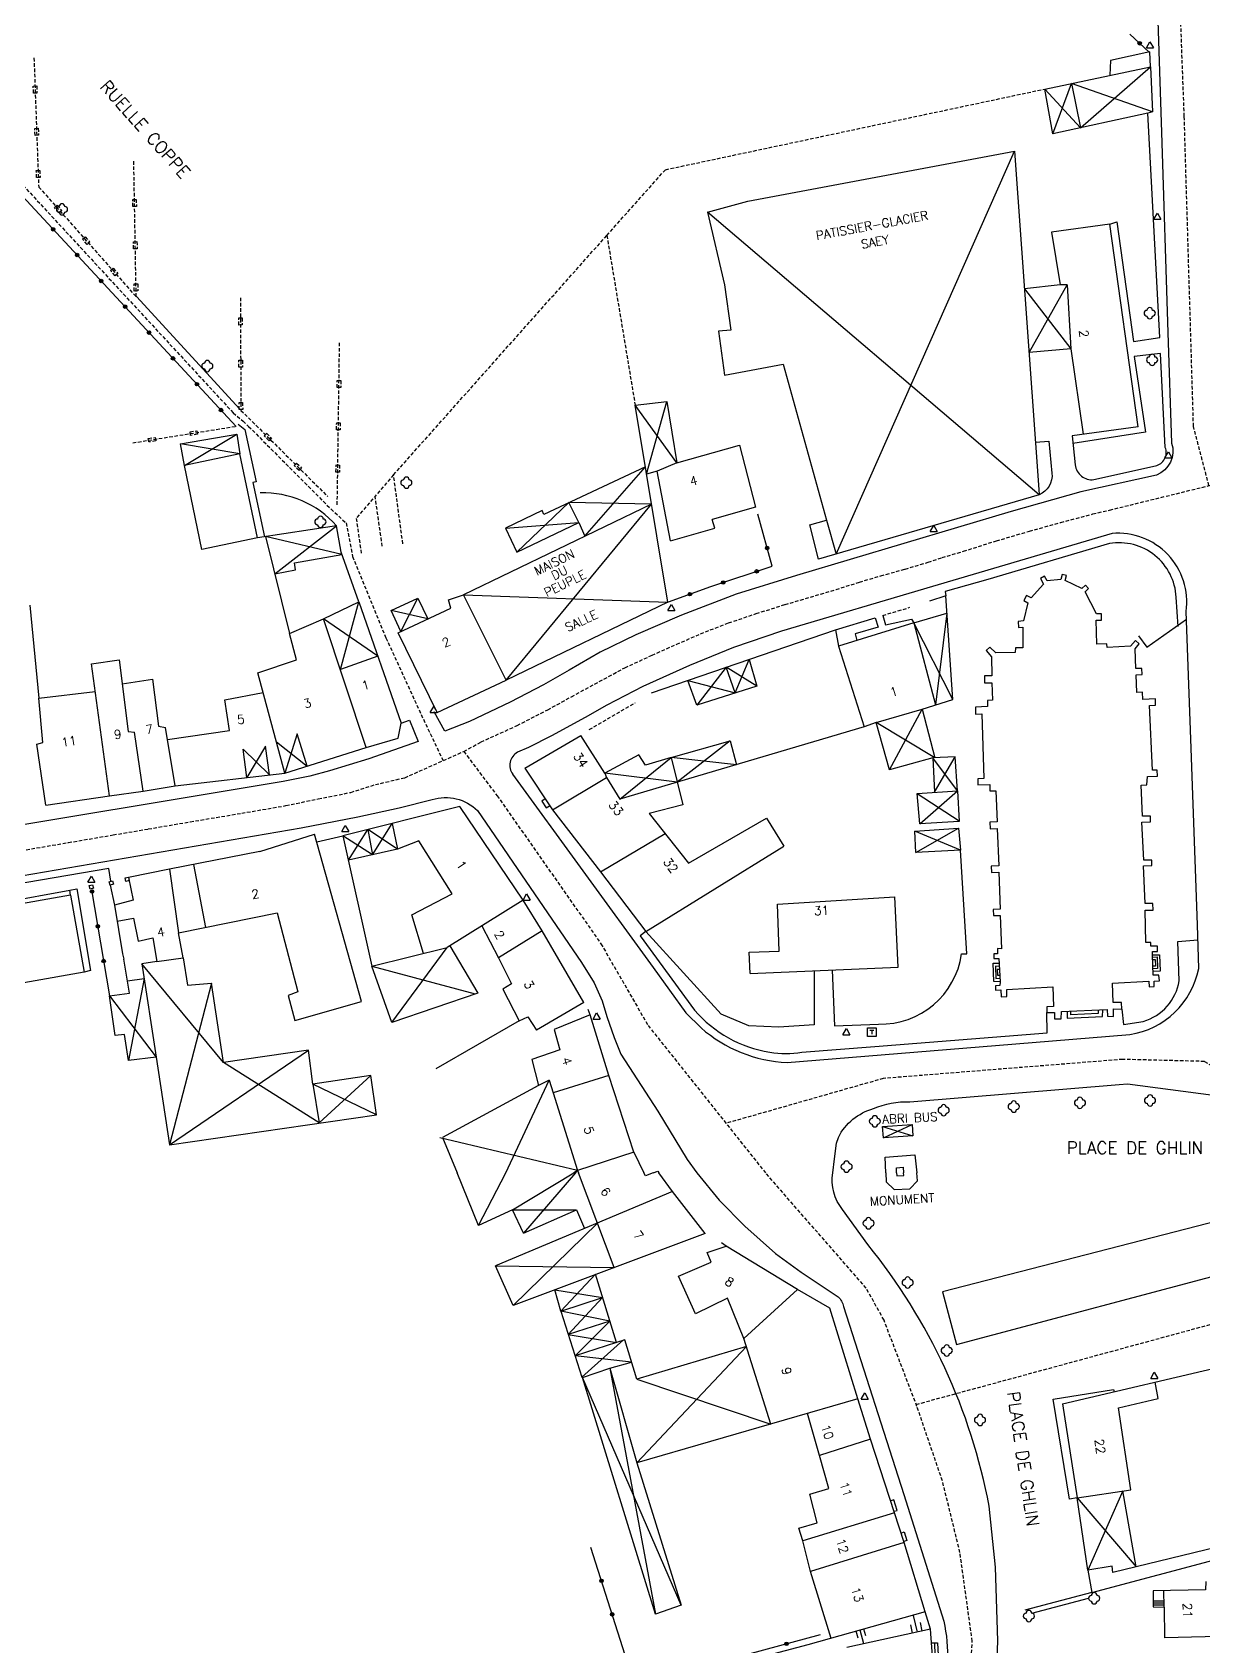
# Model space of a CAD drawing. Header units: millimetres. Extents: x 115992 to 117000, y 129000 to 130003.
# Drawn here: x 116745.8 to 116912, y 129432.9 to 129661.9 of the extents above; entities that cross this region are included whole.
import ezdxf
from ezdxf.enums import TextEntityAlignment as Align

# ---------------------------------------------------------------- set-up
doc = ezdxf.new("R2010")
doc.units = ezdxf.units.MM
doc.linetypes.add('DASHED', pattern=[0.75, 0.5, -0.25])
for name, color, linetype in [('W0001', 6, 'DASHED'), ('W0008', 7, 'CONTINUOUS'), ('W0100', 7, 'CONTINUOUS'), ('W0112', 1, 'DASHED'), ('W0211', 2, 'CONTINUOUS'), ('W0300', 7, 'CONTINUOUS'), ('W0310', 3, 'CONTINUOUS'), ('W0322', 7, 'CONTINUOUS'), ('W0471', 7, 'CONTINUOUS'), ('W0984', 7, 'CONTINUOUS'), ('W0989', 7, 'CONTINUOUS'), ('W0991', 7, 'CONTINUOUS')]:
    doc.layers.add(name, color=color, linetype=linetype)
doc.styles.get("Standard").update_dxf_attribs({"font": 'romans.shx', "width": 0.85})

msp = doc.modelspace()

# ---------------------------------------------------------------- linework, layer by layer
at = {"layer": 'W0001'}
for points in [[(116912.85, 129597.54), (116910.65, 129605.94), (116909.34, 129649.94), (116907.43, 129701.84), (116905.58, 129750)], [(116690, 129683.92), (116697.66, 129681.35), (116710.91, 129676.54), (116774.34, 129607.87), (116775.74, 129606.69), (116776.53, 129605.94), (116788.21, 129594.22), (116790.37, 129592.24), (116791.27, 129587.49), (116796.03, 129575.93), (116801.02, 129565.05), (116804.14, 129558.5)], [(116807.07, 129559.81), (116809.52, 129561.15), (116814.65, 129563.49), (116818.98, 129565.72), (116822.37, 129567.57), (116825.65, 129569.38), (116829.95, 129571.69), (116833.8, 129573.47), (116837.29, 129575.02), (116840.67, 129576.5), (116844.67, 129578.06), (116848.59, 129579.38), (116852.68, 129580.66), (116856.29, 129581.72), (116859.91, 129582.8), (116863.25, 129583.84), (116866.28, 129584.74), (116869.72, 129585.69), (116872.99, 129586.66), (116874.97, 129587.32), (116877.99, 129588.22), (116882.67, 129589.7), (116887.36, 129591.07), (116891.8, 129592.31), (116896.36, 129593.51), (116898.74, 129594.07), (116920.25, 129599.35)], [(116744.22, 129545.74), (116750.94, 129546.87), (116757.3, 129547.96), (116762.28, 129548.8), (116768.24, 129549.82), (116775.55, 129551.04), (116781.83, 129552.12), (116786.42, 129553.08), (116791.03, 129554), (116794.52, 129555.1), (116798.7, 129556.08), (116807.07, 129559.81)], [(116807.07, 129559.81), (116811.79, 129553.53), (116826.54, 129532.52), (116833.24, 129520.9), (116849.89, 129500)], [(116873.38, 129375.61), (116876.77, 129389.13), (116879.25, 129433.52), (116877.5, 129446.1), (116875.01, 129456.3), (116871.4, 129466.84), (116866.72, 129479.08), (116864.19, 129483.65), (116849.89, 129500)], [(116871.29, 129467.13), (116922.03, 129480.92), (116955.06, 129486.23)]]:
    msp.add_lwpolyline(points, dxfattribs=at)
msp.add_lwpolyline([(117000, 129518.42), (116950.66, 129514.2), (116942.46, 129513.51), (116932.12, 129512.66, -0.004429), (116920.27, 129512.63, -0.102092), (116912.21, 129515.81), (116900.6, 129516.1), (116866.61, 129513.39), (116844.3, 129507.02)], format="xyb", dxfattribs=at)
at = {"layer": 'W0008'}
for points in [[(116902.4, 129750), (116903.05, 129729.87), (116904.1, 129703.75), (116905.22, 129675.1), (116906.12, 129647.64), (116907.01, 129619.28), (116907.54, 129603.58, -0.404539), (116905.38, 129599.04), (116894.65, 129596.66), (116884.75, 129593.86), (116854.28, 129584.78), (116845.72, 129582.14), (116837.97, 129579.17), (116831.48, 129576.34), (116826.42, 129573.88), (116822.02, 129571.35), (116818.37, 129569.27), (116813.67, 129566.81), (116807.86, 129564.06), (116804.38, 129562.67), (116802.89, 129565.42)], [(116813.97, 129556.56), (116823.95, 129542.87), (116833.96, 129529.12), (116838.58, 129522.71), (116840.76, 129520.58, 0.173086), (116852.98, 129515.67), (116882.56, 129518.05), (116901.63, 129519.63, 0.315686), (116911.39, 129529.01), (116911.24, 129535.19), (116910.28, 129561.53), (116909.6, 129579.68, 0.481638), (116899.09, 129590.74), (116873.61, 129583.22), (116852.16, 129576.86), (116845.38, 129574.55), (116839.12, 129572.02), (116832.49, 129569.04), (116827.36, 129566.39), (116824.31, 129564.61), (116819.54, 129562), (116816.26, 129560.36), (116814.7, 129559.69, 0.462977), (116814.02, 129556.57, 1.138081)], [(116908.49, 129577.54), (116908.19, 129581.7, 0.451106), (116898.73, 129589.3), (116881.44, 129584.23), (116875.42, 129582.51), (116875.49, 129581.91)], [(116742.57, 129541.86), (116783.99, 129548.96), (116792.01, 129550.52), (116797.9, 129551.79), (116802.59, 129552.98, -0.279951), (116809, 129551.42), (116817.72, 129538.69), (116823.79, 129529.85), (116825.58, 129526.95), (116826.7, 129524.42), (116827.37, 129522.18), (116828.41, 129519.21), (116829.38, 129516.83), (116834.61, 129508.73), (116838.78, 129501.89), (116840.17, 129500)], [(116832.91, 129534.24), (116832.09, 129533.64), (116839.84, 129523.07, 0.177123), (116850.5, 129517.12, 0.079662), (116855.04, 129517.12), (116865.4, 129517.94), (116889.9, 129519.86), (116889.82, 129522.76)], [(116900.48, 129523.21), (116900.7, 129521.05), (116903.53, 129521.5, 0.285056), (116908.64, 129527.25), (116908.42, 129532.84), (116911.25, 129533.06)], [(116859.46, 129500), (116859.7, 129502), (116860, 129504.23), (116860.24, 129505.02, -0.211117), (116865.23, 129509.11, -0.1172), (116870.37, 129510.08), (116900.1, 129512.53), (116901.28, 129512.61), (116925.72, 129509.41), (116928.55, 129509.34), (116931.9, 129509.27), (116936.37, 129509.79), (116939.95, 129510.16), (116966.92, 129512.54)], [(116840.17, 129500), (116843.3, 129496.11), (116846.97, 129492.45), (116851.3, 129488.57), (116854.96, 129485.91), (116860.21, 129482.39, -0.177549), (116860.95, 129481.01), (116869.53, 129454.32), (116875.2, 129436.36, -0.058926), (116875.76, 129430.6), (116875.3, 129419.91)], [(116882.37, 129419.9), (116882.86, 129433.59), (116882.53, 129444.02), (116881.64, 129452.67, 0.124275), (116864.43, 129489.82), (116860.85, 129494.78, -0.21658), (116859.46, 129500, 3.170576)]]:
    msp.add_lwpolyline(points, format="xyb", dxfattribs=at)
for points in [[(116760.6, 129624.37), (116775.28, 129608.37)], [(116775.07, 129606.24), (116775.97, 129605.5), (116777.61, 129598.06)], [(116902.83, 129576.2), (116904.02, 129574.63), (116909.68, 129578.58)], [(116798.2, 129563.81), (116799.39, 129564.26), (116800.58, 129561.21), (116793.58, 129558.75), (116787.99, 129557.04), (116785.23, 129556.29), (116781.43, 129555.55), (116770.63, 129553.76), (116744.2, 129549.33), (116739.06, 129548.44), (116727, 129546.26), (116712.69, 129542.76), (116710.9, 129544.54), (116696.97, 129540.3), (116694.29, 129539.19), (116688.94, 129537.07), (116660.11, 129525.17), (116659.88, 129522.56), (116657.2, 129521.37), (116621.83, 129506.36), (116607.09, 129500)], [(116786.19, 129547), (116789.92, 129547.82)], [(116756.98, 129541.41), (116756.68, 129543.19), (116731.72, 129538.95), (116721.89, 129536.79), (116721.59, 129537.76)], [(116929.47, 129500), (116915.8, 129493.61), (116875.01, 129483.12), (116877, 129475.62), (116917.58, 129486.4), (116949.25, 129488.39), (116945.62, 129500)]]:
    msp.add_lwpolyline(points, dxfattribs=at)
at = {"layer": 'W0100'}
for p, q in [((116864.37, 129519.35), (116864.37, 129520.6)), ((116864.37, 129520.6), (116865.62, 129520.6)), ((116865.62, 129519.35), (116864.37, 129519.35)), ((116864.72, 129520.25), (116865.27, 129520.25)), ((116864.99, 129520.25), (116864.99, 129519.7)), ((116865.62, 129520.6), (116865.62, 129519.35))]:
    msp.add_line(p, q, dxfattribs=at)
for points in [[(116894.62, 129648.33), (116904.54, 129657), (116904.45, 129659.12), (116898.89, 129657.89), (116898.77, 129655.78)], [(116905.86, 129618.57), (116904.19, 129650.39), (116890.69, 129647.49), (116889.54, 129653.83), (116904.54, 129657), (116904.83, 129650.61), (116904.19, 129650.39)], [(116904.83, 129650.61), (116893.33, 129654.63), (116894.62, 129648.33), (116889.54, 129653.83)], [(116890.69, 129647.49), (116893.33, 129654.63)], [(116841.68, 129636.37), (116847.38, 129637.93), (116885.26, 129645.01), (116888.71, 129596.99), (116888.76, 129596.21), (116857.43, 129587.08), (116856.17, 129591.97), (116858.57, 129592.65), (116859.92, 129587.81), (116885.26, 129645.01)], [(116890.5, 129633.5), (116891.73, 129626.05), (116886.66, 129625.49), (116893.23, 129616.93), (116887.32, 129616.41), (116892.7, 129626.05), (116891.73, 129626.05)], [(116898.79, 129634.65), (116890.5, 129633.5)], [(116902.78, 129605.9), (116898.79, 129634.65)], [(116892.7, 129626.05), (116893.23, 129616.93), (116895.01, 129604.82)], [(116797.76, 129576.65), (116805.24, 129580.14), (116804.88, 129581.35), (116807.02, 129582.06), (116836.03, 129580.99), (116831.4, 129608.95), (116835.91, 129609.49), (116837.31, 129600.79), (116846.22, 129603.26), (116848.48, 129594.46), (116842.35, 129592.71)], [(116837.31, 129600.79), (116831.4, 129608.95)], [(116837.31, 129600.79), (116834.52, 129599.61), (116833.02, 129599.15), (116835.91, 129609.49)], [(116902.78, 129605.9), (116893.41, 129604.6)], [(116769.87, 129588.47), (116767.44, 129600.39), (116766.84, 129603.45), (116774.84, 129604.86), (116775.28, 129602.04), (116766.84, 129603.45)], [(116767.44, 129600.39), (116774.84, 129604.86)], [(116775.28, 129602.04), (116767.44, 129600.39)], [(116777.78, 129590.13), (116775.28, 129602.04)], [(116832.85, 129600.22), (116818.44, 129593.46), (116818.18, 129594), (116812.98, 129591.48), (116814.59, 129588.08), (116823.38, 129592.28), (116824.27, 129590.36), (116832.85, 129600.22)], [(116836.41, 129589.69), (116834.52, 129599.61)], [(116836.03, 129580.99), (116813.08, 129569.94), (116833.73, 129594.9), (116807.02, 129582.06)], [(116812.98, 129591.48), (116823.38, 129592.28), (116821.99, 129595.13)], [(116833.73, 129594.9), (116821.99, 129595.13), (116814.59, 129588.08)], [(116789.02, 129591.84), (116777.78, 129590.13)], [(116780.24, 129585.01), (116789.02, 129591.84)], [(116842.7, 129591.49), (116842.35, 129592.71)], [(116777.78, 129590.13), (116769.87, 129588.47)], [(116780.24, 129585.01), (116783.19, 129585.6), (116783.02, 129586.6), (116789.77, 129587.76), (116778.93, 129590.3)], [(116778.93, 129590.3), (116782.34, 129576.55)], [(116836.41, 129589.69), (116842.7, 129591.49)], [(116904.85, 129530.93), (116904.82, 129531.39), (116905.56, 129531.42), (116905.54, 129532.18), (116904.61, 129532.15), (116904.61, 129532.7), (116903.87, 129532.7), (116903.81, 129537.28), (116904.91, 129537.3), (116904.89, 129538.23), (116903.77, 129538.23), (116903.57, 129543.55), (116904.76, 129543.61), (116904.74, 129544.39), (116903.62, 129544.39), (116903.32, 129549.77), (116904.55, 129549.84), (116904.55, 129550.64), (116903.4, 129550.64), (116903.23, 129555.03), (116904.04, 129555.05), (116904.1, 129556.25), (116905.52, 129556.28), (116905.5, 129557.14), (116904.82, 129557.14), (116904.4, 129566.32), (116905.28, 129566.37), (116905.26, 129567.29), (116903.47, 129567.19), (116903.4, 129568.2), (116902.6, 129568.16), (116902.52, 129570.69), (116903.38, 129570.73), (116903.32, 129571.6), (116902.47, 129571.58), (116902.35, 129574.36), (116902.96, 129575.06), (116902.43, 129575.55), (116901.69, 129574.74), (116898.39, 129574.57), (116898.37, 129575.1), (116896.93, 129575.04), (116896.85, 129578.42), (116897.59, 129578.46), (116897.61, 129579.35), (116896.87, 129579.35), (116895.29, 129582.47), (116895.76, 129582.95), (116895.34, 129583.42), (116894.81, 129582.93), (116892.44, 129584.05), (116892.61, 129584.77), (116892, 129584.9), (116891.81, 129584.2), (116889.88, 129584.03), (116889.52, 129584.69), (116888.95, 129584.35), (116889.35, 129583.55), (116887.61, 129581.6), (116886.95, 129581.92), (116886.57, 129581.24), (116887.16, 129580.88), (116886.53, 129578.33), (116885.75, 129578.26), (116885.81, 129577.42), (116886.44, 129577.44), (116886.45, 129574.53), (116885.37, 129574.51), (116885.35, 129573.87), (116882.6, 129573.79), (116881.76, 129574.61), (116881.23, 129574.15), (116881.99, 129573.22), (116882.03, 129570.56), (116880.98, 129570.56), (116880.98, 129569.55), (116882.01, 129569.55), (116882.14, 129567.1), (116881.4, 129567.03), (116881.42, 129566.19), (116879.69, 129566.1), (116879.69, 129565.11), (116880.62, 129565.15), (116880.89, 129555.96), (116880.05, 129555.91), (116880.05, 129555.09), (116881.76, 129555.11), (116881.76, 129554.2), (116882.61, 129554.22), (116882.78, 129549.81), (116881.76, 129549.77), (116881.8, 129548.82), (116882.76, 129548.86), (116883.01, 129543.56), (116881.91, 129543.54), (116881.97, 129542.63), (116883.03, 129542.68), (116883.2, 129537.42), (116882.21, 129537.38), (116882.25, 129536.51), (116883.2, 129536.51), (116883.41, 129531.8), (116882.84, 129531.82), (116882.84, 129531.1), (116882.31, 129531.08), (116882.29, 129530.43), (116883.03, 129530.43), (116883.2, 129527.12), (116882.29, 129527.14), (116882.21, 129529.74), (116883.07, 129529.78)], [(116777.83, 129570.97), (116783.34, 129572.8), (116782.34, 129576.55), (116787.17, 129578.63), (116792.17, 129581.04), (116798.2, 129563.81)], [(116794.87, 129573.33), (116789.55, 129571.45), (116792.17, 129581.04)], [(116798.12, 129576.82), (116796.75, 129579.81), (116800.53, 129581.56), (116801.97, 129578.61), (116796.75, 129579.81)], [(116798.12, 129576.82), (116800.53, 129581.56)], [(116813.08, 129569.94), (116807.02, 129582.06)], [(116867.51, 129557.18), (116872.12, 129565.8), (116876.47, 129567.19), (116875.49, 129581.91), (116873.19, 129581.14)], [(116794.87, 129573.33), (116787.17, 129578.63)], [(116793.2, 129560.39), (116787.17, 129578.63)], [(116859.82, 129577.05), (116865.45, 129578.79)], [(116870.96, 129578.07), (116860.26, 129574.75)], [(116870.96, 129578.07), (116875.66, 129579.45), (116874.02, 129566.41)], [(116876.47, 129567.19), (116870.96, 129578.07)], [(116870.96, 129578.07), (116874.02, 129566.41)], [(116803.31, 129565.32), (116797.76, 129576.65)], [(116833.7, 129568.12), (116859.82, 129577.05), (116860.26, 129574.75)], [(116860.26, 129574.75), (116863.9, 129563.3)], [(116754.24, 129572.22), (116758.16, 129572.8), (116759.41, 129562.64), (116760.35, 129562.54)], [(116756.76, 129553.49), (116754.24, 129572.22)], [(116847.6, 129572.87), (116848.69, 129569.09), (116840.13, 129566.39), (116838.86, 129569.89), (116845.6, 129568.11), (116847.6, 129572.87)], [(116848.69, 129569.09), (116844.32, 129571.76), (116840.13, 129566.39)], [(116845.6, 129568.11), (116844.32, 129571.76)], [(116758.58, 129569.39), (116762.91, 129570.05), (116763.74, 129563.39), (116764.73, 129563.22)], [(116781.69, 129556.72), (116777.83, 129570.97)], [(116803.31, 129565.32), (116813.08, 129569.94)], [(116746.48, 129560.86), (116747.32, 129561.06), (116746.74, 129567.38), (116754.76, 129568.32)], [(116765.01, 129561.52), (116773.83, 129562.8), (116773.17, 129567.14), (116778.59, 129568.16)], [(116877.14, 129554.22), (116873.65, 129558.88), (116867.51, 129557.18), (116865.59, 129563.93), (116872.12, 129565.8), (116873.93, 129558.9), (116865.59, 129563.93)], [(116761.55, 129554.17), (116760.35, 129562.54)], [(116766.09, 129554.92), (116764.73, 129563.22)], [(116780.48, 129561.19), (116784.86, 129557.73), (116783.44, 129562.31), (116781.69, 129556.72)], [(116797.75, 129561.69), (116798.2, 129563.81)], [(116815.72, 129557.43), (116823.67, 129562.06)], [(116836.5, 129558.95), (116832.86, 129557.86), (116831.94, 129559.35), (116827.1, 129556.73), (116823.67, 129562.06)], [(116863.9, 129563.3), (116829.22, 129553.02), (116836.5, 129558.95), (116844.88, 129561.32), (116845.76, 129557.92), (116836.5, 129558.95), (116838.17, 129552.25), (116833.39, 129551.01), (116838.98, 129543.96), (116850.04, 129550.32), (116852.52, 129546.35)], [(116865.59, 129563.93), (116863.9, 129563.3)], [(116747.73, 129552.19), (116746.48, 129560.86)], [(116779.51, 129556.47), (116778.94, 129560.56), (116776.27, 129556.09), (116775.77, 129560.14), (116779.51, 129556.47)], [(116781.69, 129556.72), (116793.2, 129560.39)], [(116793.2, 129560.39), (116797.75, 129561.69)], [(116844.88, 129561.32), (116837.38, 129555.44), (116827.1, 129556.73), (116827.35, 129556.1), (116829.22, 129553.02)], [(116815.72, 129557.43), (116819.65, 129551.52)], [(116871.81, 129549.54), (116877.14, 129554.22), (116876.83, 129559.06), (116873.65, 129558.88), (116873.9, 129554.01), (116876.83, 129559.06)], [(116766.09, 129554.92), (116781.69, 129556.72)], [(116819.65, 129551.52), (116827.35, 129556.1)], [(116747.73, 129552.19), (116756.76, 129553.49)], [(116756.76, 129553.49), (116761.55, 129554.17)], [(116761.55, 129554.17), (116766.09, 129554.92)], [(116818.62, 129553.06), (116818.13, 129552.74), (116818.76, 129551.79), (116819.26, 129552.11)], [(116871.45, 129553.85), (116877.14, 129554.22), (116877.39, 129549.86), (116871.81, 129549.54), (116871.45, 129553.85), (116877.38, 129549.95)], [(116806.49, 129552.01), (116789.92, 129547.82)], [(116815.48, 129538.72), (116806.49, 129552.01)], [(116819.65, 129551.52), (116826.48, 129542.7)], [(116801.37, 129531.15), (116799.72, 129536.64), (116805.41, 129539.58), (116800.68, 129547.11), (116797.67, 129545.94), (116790.69, 129544.37), (116793.45, 129548.71), (116794.13, 129545.15), (116796.89, 129549.58), (116797.67, 129545.94), (116793.45, 129548.71)], [(116877.6, 129545.78), (116871.22, 129545.45), (116871.08, 129548.5), (116877.31, 129548.9), (116877.6, 129545.78), (116871.08, 129548.5)], [(116871.22, 129545.45), (116877.31, 129548.9)], [(116767.22, 129530.52), (116766.59, 129534.05), (116780.58, 129536.89), (116783.52, 129525.67), (116782.15, 129525.19), (116783.11, 129521.63), (116792.56, 129524.3), (116785.86, 129548.07)], [(116778.14, 129545.61), (116785.86, 129548.07)], [(116794.13, 129545.15), (116789.92, 129547.82)], [(116789.92, 129547.82), (116794.04, 129529.32), (116804.72, 129531.99)], [(116826.48, 129542.7), (116835.67, 129548.14)], [(116832.9, 129534.27), (116852.52, 129546.35)], [(116778.14, 129545.61), (116765.28, 129543.1)], [(116770.47, 129534.84), (116768.73, 129543.77)], [(116765.28, 129543.1), (116759.49, 129541.92)], [(116759.49, 129541.92), (116760.14, 129538.71)], [(116765.28, 129543.1), (116766.59, 129534.05)], [(116826.48, 129542.7), (116832.9, 129534.27)], [(116751.27, 129539.43), (116741.88, 129537.75)], [(116751.27, 129539.43), (116751.15, 129540.11)], [(116751.27, 129539.43), (116753.21, 129528.49)], [(116847.6, 129531.34), (116851.82, 129531.46), (116851.59, 129538.12), (116868.28, 129539.18)], [(116868.71, 129529.19), (116868.28, 129539.18)], [(116760.14, 129538.71), (116757.47, 129537.99), (116758.63, 129531.08)], [(116815.48, 129538.72), (116804.72, 129531.99)], [(116818.19, 129534.35), (116815.48, 129538.72)], [(116757.85, 129535.72), (116760.21, 129536.15), (116760.83, 129532.86), (116762.95, 129533.34), (116763.5, 129529.99), (116761.37, 129529.65), (116763.43, 129516.41), (116759.46, 129515.93), (116758.91, 129519.62), (116757.61, 129519.49), (116756.79, 129525.13), (116759.6, 129525.51), (116758.84, 129530.33)], [(116809.62, 129535.05), (116812.02, 129530.53), (116813.84, 129526.81), (116812.61, 129526.06), (116814.94, 129521.55), (116803.09, 129514.77)], [(116805.1, 129532.22), (116809.05, 129525.51), (116796.86, 129521.34), (116794.04, 129529.32), (116808.68, 129525.39)], [(116818.19, 129534.35), (116812.02, 129530.53)], [(116824.11, 129524.17), (116818.19, 129534.35)], [(116856.82, 129521), (116851.81, 129520.67), (116847.51, 129520.86), (116843.61, 129522.53), (116832.91, 129534.24)], [(116763.5, 129529.99), (116767.22, 129530.52), (116767.84, 129526.62), (116771.27, 129526.93)], [(116796.86, 129521.34), (116804.72, 129531.99)], [(116847.74, 129528.28), (116847.6, 129531.34)], [(116900.48, 129523.21), (116900.41, 129524.19), (116899.27, 129524.17), (116899.14, 129526.9), (116904.3, 129527.18), (116904.38, 129526.4), (116905.08, 129526.44), (116905.08, 129527.22), (116905.82, 129527.24), (116905.75, 129528.05), (116904.95, 129528.05), (116904.85, 129530.93), (116905.82, 129530.95), (116905.92, 129528.61), (116904.93, 129528.59)], [(116904.86, 129530.63), (116905.5, 129530.66), (116905.56, 129529.01), (116904.92, 129528.94)], [(116904.87, 129530.3), (116905.23, 129530.28), (116905.25, 129529.35), (116904.9, 129529.32)], [(116753.21, 129528.49), (116737.6, 129525.75), (116737.38, 129527.15)], [(116759.32, 129527.26), (116761.69, 129527.59), (116759.46, 129515.93)], [(116786.56, 129507.08), (116772.98, 129515.64), (116761.37, 129529.65)], [(116847.74, 129528.28), (116868.71, 129529.19)], [(116883.09, 129529.29), (116882.55, 129529.33), (116882.61, 129527.58), (116883.18, 129527.63)], [(116883.11, 129528.85), (116882.78, 129528.85), (116882.84, 129528.05), (116883.16, 129528.05)], [(116756.79, 129525.13), (116763.43, 129516.41), (116765.29, 129503.99), (116794.69, 129508.25), (116793.87, 129513.8), (116785.65, 129512.56), (116785.04, 129517.42), (116772.98, 129515.64), (116771.27, 129526.93), (116765.29, 129503.99), (116785.04, 129517.42)], [(116883.2, 129527.12), (116883.18, 129526.57), (116882.53, 129526.55), (116882.57, 129525.93), (116883.31, 129525.96), (116883.37, 129524.96), (116884.16, 129525.03), (116884.16, 129526.02), (116890.68, 129526.4), (116890.79, 129523.61), (116889.84, 129523.55), (116889.82, 129522.76), (116890.92, 129522.75), (116890.94, 129521.84), (116891.87, 129521.86), (116891.93, 129522.88), (116898.38, 129523.17), (116898.46, 129522.22), (116899.31, 129522.2), (116899.29, 129523.28), (116900.48, 129523.21)], [(116824.11, 129524.17), (116817.38, 129520.26)], [(116824.99, 129522.41), (116824.75, 129523.18)], [(116892.7, 129522.91), (116892.74, 129521.95), (116897.73, 129522.21), (116897.77, 129523.15)], [(116897.12, 129523.12), (116897.12, 129522.63), (116893.25, 129522.4), (116893.22, 129522.94)], [(116814.94, 129521.55), (116816.17, 129522.16), (116817.38, 129520.26)], [(116824.99, 129522.41), (116819.9, 129520.33)], [(116827.67, 129513.83), (116824.99, 129522.41)], [(116819.9, 129520.33), (116820.7, 129517.47), (116816.73, 129516.1), (116817.68, 129512.41), (116804.06, 129505.02), (116806.15, 129500)], [(116827.67, 129513.83), (116819.77, 129511.36)], [(116831.22, 129502.95), (116827.67, 129513.83)], [(116794.69, 129508.25), (116785.65, 129512.56), (116786.56, 129507.08), (116793.87, 129513.8)], [(116813.05, 129500), (116819.19, 129513.16), (116817.29, 129512.19)], [(116819.19, 129513.16), (116819.77, 129511.36), (116823.22, 129500.34), (116823.35, 129500)], [(116823.22, 129500.34), (116803.65, 129504.95)], [(116866.51, 129506.57), (116870.71, 129506.86), (116870.83, 129505.26), (116866.67, 129504.97), (116866.51, 129506.57), (116870.83, 129505.26)], [(116866.67, 129504.97), (116870.71, 129506.86)], [(116831.22, 129502.95), (116823.22, 129500.34)], [(116831.22, 129502.95), (116832.61, 129500)], [(116866.87, 129502.21), (116871.12, 129502.55), (116871.39, 129500)], [(116822.94, 129500), (116823.22, 129500.34), (116822.7, 129500)], [(116833.96, 129500), (116834.6, 129500.25), (116834.78, 129500)], [(116866.96, 129500), (116866.87, 129502.21)], [(116868.5, 129500), (116868.49, 129500.72), (116869.45, 129500.78), (116869.5, 129500)], [(116815.57, 129491.43), (116813.99, 129494.76), (116809.17, 129492.54), (116806.15, 129500)], [(116809.17, 129492.54), (116813.05, 129500)], [(116813.99, 129494.76), (116822.7, 129500)], [(116822.93, 129500), (116815.57, 129491.43), (116823.07, 129494.76), (116824.2, 129492.09)], [(116828.43, 129486.56), (116823.35, 129500)], [(116833.96, 129500), (116832.87, 129499.58), (116832.61, 129500)], [(116836.72, 129497.34), (116834.78, 129500)], [(116866.96, 129500), (116867.04, 129498.74), (116868.14, 129497.63), (116870.37, 129497.74), (116871.47, 129498.85), (116871.39, 129500)], [(116868.5, 129500), (116868.52, 129499.58), (116869.55, 129499.62), (116869.5, 129500)], [(116836.72, 129497.34), (116811.58, 129486.8)], [(116841.35, 129491.4), (116836.72, 129497.34)], [(116813.99, 129494.76), (116823.07, 129494.76)], [(116826.05, 129492.87), (116814.1, 129481.19), (116811.58, 129486.8), (116828.43, 129486.56)], [(116841.35, 129491.4), (116814.1, 129481.19)], [(116850.67, 129464.33), (116846.81, 129476.5), (116844.5, 129482.21), (116839.96, 129479.99), (116837.55, 129485.35), (116842.18, 129487.3), (116841.62, 129488.69), (116844.31, 129489.58)], [(116844.31, 129489.58), (116843.66, 129490.07)], [(116854.46, 129483.42), (116844.31, 129489.58)], [(116847.18, 129475.36), (116831.62, 129470.73), (116829.95, 129476.28), (116828.76, 129475.93), (116825.78, 129485.63), (116820.87, 129480.36), (116823.83, 129471.01), (116829.76, 129476.28)], [(116827.81, 129472.25), (116830.9, 129473.12), (116822.89, 129474), (116827.8, 129478.93), (116820.87, 129480.36), (116820, 129483.4), (116826.78, 129482.32), (116821.91, 129477.07), (116828.76, 129475.93), (116822.89, 129474)], [(116820.87, 129480.36), (116826.78, 129482.32)], [(116854.46, 129483.42), (116846.81, 129476.5)], [(116859.05, 129480.78), (116854.46, 129483.42)], [(116863, 129467.9), (116859.05, 129480.78)], [(116827.8, 129478.93), (116821.91, 129477.07)], [(116831.64, 129458.82), (116847.18, 129475.36)], [(116892.08, 129467.2), (116915.85, 129472.8)], [(116827.81, 129472.25), (116831.64, 129458.82), (116837.91, 129438.65), (116834.3, 129437.36), (116823.92, 129470.95), (116827.81, 129472.25), (116834.3, 129437.36)], [(116837.91, 129438.65), (116823.92, 129470.95)], [(116831.62, 129470.73), (116850.67, 129464.33)], [(116901.75, 129455.02), (116900.01, 129466.66), (116905.66, 129467.95), (116905.2, 129470.29)], [(116863, 129467.9), (116831.64, 129458.82)], [(116858.89, 129455.21), (116857.55, 129459.88), (116855.84, 129465.83)], [(116864.82, 129462.21), (116863, 129467.9)], [(116892.08, 129467.2), (116894.12, 129453.85)], [(116864.82, 129462.21), (116857.55, 129459.88)], [(116868.23, 129451.74), (116864.82, 129462.21)], [(116859.22, 129433.92), (116856.29, 129443.42), (116855.19, 129447.77), (116854.63, 129449.56), (116857.23, 129450.3), (116856.21, 129454.38), (116858.89, 129455.21)], [(116936.26, 129456.1), (116922.21, 129448.84), (116899.2, 129443.28), (116899.12, 129444.16), (116895.65, 129443.6), (116894.12, 129453.85), (116902.53, 129444.08), (116900.6, 129454.84), (116895.65, 129443.6)], [(116894.12, 129453.85), (116901.75, 129455.02)], [(116868.15, 129451.98), (116868.6, 129452.09), (116868.13, 129453.57), (116867.69, 129453.42)], [(116868.23, 129451.74), (116855.19, 129447.77)], [(116869.58, 129447.55), (116868.23, 129451.74)], [(116869.58, 129447.55), (116856.29, 129443.42)], [(116869.15, 129448.87), (116869.59, 129449.04), (116869.98, 129447.8), (116869.53, 129447.69)], [(116872.58, 129437.67), (116869.58, 129447.55)], [(116896.22, 129440.43), (116923.74, 129447.76)], [(116895.65, 129443.6), (116896.22, 129440.43), (116886.69, 129437.93)], [(116912.42, 129441.99), (116912.37, 129440.81), (116904.93, 129440.67), (116904.91, 129438.4), (116906.47, 129438.35), (116906.54, 129433.98)], [(116906.47, 129438.35), (116906.45, 129440.7)], [(116906.47, 129438.94), (116904.91, 129438.94)], [(116904.91, 129438.69), (116906.47, 129438.67)], [(116904.92, 129439.25), (116906.46, 129439.23)], [(116872.58, 129437.67), (116855.9, 129432.99)], [(116873.3, 129435.23), (116872.58, 129437.67)], [(116873.3, 129435.23), (116861.44, 129432.62)], [(116874.02, 129425.67), (116873.3, 129435.23)], [(116916.15, 129434.23), (116906.54, 129433.98)], [(116873.45, 129433.27), (116874.3, 129433.31), (116874.4, 129431.55), (116873.58, 129431.53)], [(116874, 129431.54), (116873.92, 129433.29)]]:
    msp.add_lwpolyline(points, dxfattribs=at)
for points in [[(116888.23, 129603.71), (116890.12, 129603.86), (116890.56, 129599.32, -0.319453), (116888.76, 129596.21), (116841.68, 129636.37), (116844.1, 129626.05), (116844.96, 129619.62), (116843.23, 129619.44), (116844.1, 129613.22), (116852.4, 129614.78), (116858.57, 129592.65)], [(116893.41, 129604.6), (116893.86, 129600.5, 0.415871), (116896.51, 129598.39), (116905.24, 129600.33, 0.459801), (116906.65, 129602.97), (116905.95, 129616.28)], [(116792.17, 129581.04), (116789.69, 129588.09), (116789.02, 129591.84, 0.222507), (116778.18, 129596.51, 2.760719)], [(116859.71, 129520.88), (116865.95, 129521.12, 0.382742), (116877.72, 129531.08), (116878.49, 129531.1), (116877.6, 129545.78)]]:
    msp.add_lwpolyline(points, format="xyb", dxfattribs=at)
at = {"layer": 'W0112'}
for p, q in [((116745.96, 129654.24), (116746.46, 129654.26)), ((116745.99, 129653.24), (116745.96, 129654.24)), ((116746.46, 129654.26), (116746.49, 129653.26)), ((116746.49, 129653.26), (116745.99, 129653.24)), ((116746.17, 129648.24), (116746.67, 129648.26)), ((116746.21, 129647.24), (116746.17, 129648.24)), ((116746.71, 129647.26), (116746.21, 129647.24)), ((116746.67, 129648.26), (116746.71, 129647.26)), ((116746.39, 129642.25), (116746.89, 129642.27)), ((116746.43, 129641.25), (116746.39, 129642.25)), ((116746.89, 129642.27), (116746.93, 129641.27)), ((116746.93, 129641.27), (116746.43, 129641.25)), ((116760.08, 129638.16), (116760.58, 129638.17)), ((116760.1, 129637.16), (116760.08, 129638.16)), ((116760.58, 129638.17), (116760.6, 129637.17)), ((116748.97, 129637.02), (116749.34, 129637.35)), ((116749.63, 129636.27), (116748.97, 129637.02)), ((116749.34, 129637.35), (116750.01, 129636.6)), ((116750.01, 129636.6), (116749.63, 129636.27)), ((116760.6, 129637.17), (116760.1, 129637.16)), ((116752.96, 129632.53), (116753.33, 129632.86)), ((116753.62, 129631.78), (116752.96, 129632.53)), ((116753.33, 129632.86), (116753.99, 129632.12)), ((116753.99, 129632.12), (116753.62, 129631.78)), ((116760.18, 129632.16), (116760.68, 129632.17)), ((116760.2, 129631.16), (116760.18, 129632.16)), ((116760.7, 129631.17), (116760.2, 129631.16)), ((116760.68, 129632.17), (116760.7, 129631.17)), ((116756.94, 129628.05), (116757.31, 129628.38)), ((116757.31, 129628.38), (116757.98, 129627.63)), ((116757.61, 129627.3), (116756.94, 129628.05)), ((116757.98, 129627.63), (116757.61, 129627.3)), ((116760.29, 129626.16), (116760.79, 129626.17)), ((116760.3, 129625.16), (116760.29, 129626.16)), ((116760.79, 129626.17), (116760.8, 129625.17)), ((116760.8, 129625.17), (116760.3, 129625.16)), ((116775.12, 129621.33), (116775.62, 129621.34)), ((116775.13, 129620.33), (116775.12, 129621.33)), ((116775.63, 129620.34), (116775.13, 129620.33)), ((116775.62, 129621.34), (116775.63, 129620.34)), ((116775.15, 129615.33), (116775.65, 129615.34)), ((116775.16, 129614.33), (116775.15, 129615.33)), ((116775.65, 129615.34), (116775.66, 129614.34)), ((116775.66, 129614.34), (116775.16, 129614.33)), ((116789.1, 129611.46), (116789.12, 129612.46)), ((116789.12, 129612.46), (116789.62, 129612.46)), ((116789.62, 129612.46), (116789.6, 129611.46)), ((116789.6, 129611.46), (116789.1, 129611.46)), ((116775.18, 129609.33), (116775.68, 129609.34)), ((116775.19, 129608.33), (116775.18, 129609.33)), ((116775.69, 129608.34), (116775.19, 129608.33)), ((116775.68, 129609.34), (116775.69, 129608.34)), ((116789.01, 129605.46), (116789.03, 129606.46)), ((116789.51, 129605.46), (116789.01, 129605.46)), ((116789.03, 129606.46), (116789.53, 129606.46)), ((116789.53, 129606.46), (116789.51, 129605.46)), ((116762.29, 129604.22), (116763.28, 129604.38)), ((116762.37, 129603.73), (116762.29, 129604.22)), ((116763.36, 129603.88), (116762.37, 129603.73)), ((116763.28, 129604.38), (116763.36, 129603.88)), ((116768.22, 129605.17), (116769.2, 129605.32)), ((116768.29, 129604.67), (116768.22, 129605.17)), ((116769.28, 129604.83), (116768.29, 129604.67)), ((116769.2, 129605.32), (116769.28, 129604.83)), ((116778.73, 129604.6), (116779.08, 129604.96)), ((116779.44, 129603.9), (116778.73, 129604.6)), ((116779.08, 129604.96), (116779.79, 129604.25)), ((116779.79, 129604.25), (116779.44, 129603.9)), ((116782.99, 129600.38), (116783.34, 129600.73)), ((116783.7, 129599.67), (116782.99, 129600.38)), ((116783.34, 129600.73), (116784.05, 129600.03)), ((116784.05, 129600.03), (116783.7, 129599.67)), ((116788.93, 129599.47), (116788.94, 129600.47)), ((116789.43, 129599.46), (116788.93, 129599.47)), ((116788.94, 129600.47), (116789.44, 129600.46)), ((116789.44, 129600.46), (116789.43, 129599.46)), ((116756.73, 129541.32), (116757.21, 129541.45)), ((116756.86, 129540.84), (116756.73, 129541.32)), ((116757.21, 129541.45), (116757.34, 129540.97)), ((116758.99, 129541.86), (116759.48, 129541.96)), ((116759.09, 129541.37), (116758.99, 129541.86)), ((116759.58, 129541.47), (116759.09, 129541.37)), ((116759.48, 129541.96), (116759.58, 129541.47)), ((116753.9, 129540.76), (116754.39, 129540.89)), ((116754.02, 129540.28), (116753.9, 129540.76)), ((116754.51, 129540.4), (116754.02, 129540.28)), ((116754.39, 129540.89), (116754.51, 129540.4)), ((116757.34, 129540.97), (116756.86, 129540.84))]:
    msp.add_line(p, q, dxfattribs=at)
for points in [[(116746.06, 129658.24), (116746.73, 129639.92), (116760.57, 129624.34), (116760.23, 129643.66)], [(116827.38, 129633.06), (116835.7, 129642.38), (116889.54, 129653.83)], [(116797.1, 129599.06), (116827.38, 129633.06), (116831.4, 129608.95)], [(116775.36, 129624.21), (116775.44, 129608.22), (116787.78, 129595.97)], [(116789.11, 129594.81), (116789.44, 129617.96)], [(116760.08, 129603.61), (116774.67, 129605.95)], [(116798.42, 129589.28), (116797.1, 129599.06), (116791.8, 129592.89), (116792.51, 129587.96)], [(116795.51, 129588.93), (116794.48, 129596.02)], [(116866.55, 129579.11), (116870.41, 129580.27)], [(116824.89, 129562.92), (116831.39, 129566.71)]]:
    msp.add_lwpolyline(points, dxfattribs=at)
at = {"layer": 'W0211'}
for p, q in [((116870.88, 129437.19), (116871.41, 129434.81)), ((116871.83, 129436.15), (116872.09, 129434.96)), ((116863.03, 129433.96), (116862.76, 129434.92)), ((116863.86, 129433.15), (116863.32, 129435.07)), ((116864.14, 129434.27), (116863.87, 129435.23)), ((116870.46, 129435.85), (116870.72, 129434.66))]:
    msp.add_line(p, q, dxfattribs=at)
msp.add_lwpolyline([(116855.9, 129432.99), (116840.53, 129428.95, 0.103325), (116829.83, 129423.56), (116816, 129412.12)], format="xyb", dxfattribs=at)
at = {"layer": 'W0300'}
for centre, start, end in [((116750.04, 129637.15), 0, 180), ((116749.64, 129636.75), 90, 270), ((116750.04, 129636.35), 180, 0), ((116750.44, 129636.75), 270, 90), ((116904.04, 129622.01), 90, 270), ((116904.44, 129622.41), 0, 180), ((116904.44, 129621.61), 180, 0), ((116904.84, 129622.01), 270, 90), ((116770.27, 129614.51), 90, 270), ((116770.67, 129614.91), 0, 180), ((116771.07, 129614.51), 270, 90), ((116904.38, 129615.39), 90, 270), ((116904.78, 129615.79), 0, 180), ((116904.78, 129614.99), 180, 0), ((116905.18, 129615.39), 270, 90), ((116770.67, 129614.11), 180, 0), ((116798.92, 129598.36), 0, 180), ((116798.52, 129597.96), 90, 270), ((116798.92, 129597.56), 180, 0), ((116799.32, 129597.96), 270, 90), ((116786.32, 129592.39), 90, 270), ((116786.72, 129592.79), 0, 180), ((116786.72, 129591.99), 180, 0), ((116787.12, 129592.39), 270, 90), ((116874.79, 129508.88), 90, 270), ((116875.19, 129509.28), 0, 180), ((116875.59, 129508.88), 270, 90), ((116884.73, 129509.4), 90, 270), ((116885.13, 129509.8), 0, 180), ((116885.53, 129509.4), 270, 90), ((116894.14, 129509.93), 90, 270), ((116894.54, 129510.33), 0, 180), ((116894.54, 129509.53), 180, 0), ((116894.94, 129509.93), 270, 90), ((116904.08, 129510.27), 90, 270), ((116904.48, 129510.67), 0, 180), ((116904.48, 129509.87), 180, 0), ((116904.88, 129510.27), 270, 90), ((116865.02, 129507.31), 90, 270), ((116865.42, 129507.71), 0, 180), ((116865.82, 129507.31), 270, 90), ((116875.19, 129508.48), 180, 0), ((116885.13, 129509), 180, 0), ((116865.42, 129506.91), 180, 0), ((116861.01, 129500.87), 90, 270), ((116861.41, 129501.27), 0, 180), ((116861.41, 129500.47), 180, 0), ((116861.81, 129500.87), 270, 90), ((116864.13, 129492.84), 90, 270), ((116864.53, 129493.24), 0, 180), ((116864.93, 129492.84), 270, 90), ((116864.53, 129492.44), 180, 0), ((116869.68, 129484.42), 90, 270), ((116870.08, 129484.82), 0, 180), ((116870.48, 129484.42), 270, 90), ((116870.08, 129484.02), 180, 0), ((116875.22, 129474.77), 90, 270), ((116875.62, 129475.17), 0, 180), ((116876.02, 129474.77), 270, 90), ((116875.62, 129474.37), 180, 0), ((116880.35, 129465.32), 0, 180), ((116879.95, 129464.92), 90, 270), ((116880.35, 129464.52), 180, 0), ((116880.75, 129464.92), 270, 90), ((116896.16, 129439.61), 90, 270), ((116896.56, 129440.01), 0, 180), ((116896.56, 129439.21), 180, 0), ((116896.96, 129439.61), 270, 90), ((116886.89, 129437.09), 90, 270), ((116887.29, 129437.49), 0, 180), ((116887.29, 129436.69), 180, 0), ((116887.69, 129437.09), 270, 90)]:
    msp.add_arc(centre, 0.4, start, end, dxfattribs=at)
at = {"layer": 'W0310'}
for points in [[(116745.47, 129580.55), (116746.74, 129567.38)], [(116887.69, 129437.49), (116895.73, 129439.62)]]:
    msp.add_lwpolyline(points, dxfattribs=at)
at = {"layer": 'W0322'}
for points in [[(116904.36, 129659.08), (116901.62, 129661.63)], [(116774.76, 129605.95), (116741.99, 129641.25)], [(116836.13, 129581.05), (116842.14, 129583.2), (116850.84, 129586.1), (116848.8, 129593.5)], [(116754.25, 129540.18), (116756.79, 129525.13)], [(116815.75, 129413.1), (116831.73, 129426.06), (116825.09, 129446.84)], [(116831.59, 129426.72), (116839.34, 129429.48), (116857.69, 129434.46)]]:
    msp.add_lwpolyline(points, dxfattribs=at)
for centre, radius in [((116903.02, 129660.32), 0.25), ((116903.02, 129660.32), 0.15), ((116748.79, 129633.92), 0.25), ((116748.79, 129633.92), 0.15), ((116752.2, 129630.26), 0.25), ((116752.2, 129630.26), 0.15), ((116755.6, 129626.59), 0.25), ((116755.6, 129626.59), 0.15), ((116759, 129622.93), 0.25), ((116759, 129622.93), 0.15), ((116762.4, 129619.26), 0.25), ((116762.4, 129619.26), 0.15), ((116765.8, 129615.6), 0.25), ((116765.8, 129615.6), 0.15), ((116769.2, 129611.93), 0.25), ((116769.2, 129611.93), 0.15), ((116772.6, 129608.27), 0.25), ((116772.6, 129608.27), 0.15), ((116850.13, 129588.68), 0.25), ((116850.13, 129588.68), 0.15), ((116848.64, 129585.36), 0.25), ((116848.64, 129585.36), 0.15), ((116843.9, 129583.78), 0.25), ((116843.9, 129583.78), 0.15), ((116839.17, 129582.14), 0.25), ((116839.17, 129582.14), 0.15), ((116754.3, 129539.92), 0.25), ((116754.3, 129539.92), 0.15), ((116755.13, 129534.99), 0.25), ((116755.13, 129534.99), 0.15), ((116755.96, 129530.06), 0.25), ((116755.96, 129530.06), 0.15), ((116826.61, 129442.08), 0.25), ((116826.61, 129442.08), 0.15), ((116828.13, 129437.32), 0.25), ((116828.13, 129437.32), 0.15), ((116852.87, 129433.15), 0.25), ((116852.87, 129433.15), 0.15)]:
    msp.add_circle(centre, radius, dxfattribs=at)
at = {"layer": 'W0471'}
for p, q in [((116903.97, 129659.67), (116904.47, 129660.54)), ((116904.47, 129660.54), (116904.97, 129659.67)), ((116903.97, 129659.67), (116904.97, 129659.67)), ((116905.02, 129635.35), (116905.52, 129636.22)), ((116905.02, 129635.35), (116906.02, 129635.35)), ((116905.52, 129636.22), (116906.02, 129635.35)), ((116906.59, 129601.47), (116907.09, 129602.33)), ((116906.59, 129601.47), (116907.59, 129601.47)), ((116907.09, 129602.33), (116907.59, 129601.47)), ((116873.28, 129591.01), (116873.78, 129591.88)), ((116873.78, 129591.88), (116874.28, 129591.01)), ((116873.28, 129591.01), (116874.28, 129591.01)), ((116836.05, 129579.79), (116836.55, 129580.66)), ((116836.55, 129580.66), (116837.05, 129579.79)), ((116836.05, 129579.79), (116837.05, 129579.79)), ((116802.31, 129565.32), (116802.81, 129566.19)), ((116802.31, 129565.32), (116803.31, 129565.32)), ((116802.81, 129566.19), (116803.31, 129565.32)), ((116789.75, 129548.43), (116790.25, 129549.29)), ((116789.75, 129548.43), (116790.75, 129548.43)), ((116790.25, 129549.29), (116790.75, 129548.43)), ((116753.72, 129541.25), (116754.22, 129542.11)), ((116754.22, 129542.11), (116754.72, 129541.25)), ((116753.72, 129541.25), (116754.72, 129541.25)), ((116815.48, 129538.72), (116815.98, 129539.59)), ((116815.98, 129539.59), (116816.48, 129538.72)), ((116815.48, 129538.72), (116816.48, 129538.72)), ((116825.42, 129521.83), (116825.92, 129522.69)), ((116825.42, 129521.83), (116826.42, 129521.83)), ((116825.92, 129522.69), (116826.42, 129521.83)), ((116860.89, 129519.59), (116861.39, 129520.46)), ((116860.89, 129519.59), (116861.89, 129519.59)), ((116861.39, 129520.46), (116861.89, 129519.59)), ((116904.59, 129470.82), (116905.09, 129471.69)), ((116904.59, 129470.82), (116905.59, 129470.82)), ((116905.09, 129471.69), (116905.59, 129470.82)), ((116863.48, 129467.88), (116863.98, 129468.75)), ((116863.98, 129468.75), (116864.48, 129467.88)), ((116863.48, 129467.88), (116864.48, 129467.88))]:
    msp.add_line(p, q, dxfattribs=at)
at = {"layer": 'W0989'}
for points in [[(116898.79, 129634.65), (116899.77, 129634.99), (116902.15, 129617.98), (116905.86, 129618.57)], [(116905.95, 129616.28), (116902.24, 129615.87), (116903.83, 129605.11), (116893.53, 129603.53)], [(116777.61, 129598.06), (116777.11, 129597.96), (116778.79, 129590.28)], [(116865.45, 129578.79), (116865.9, 129577.44), (116862.62, 129576.48), (116862.88, 129575.57)], [(116866.55, 129579.11), (116866.93, 129577.76), (116870.6, 129578.6), (116870.96, 129578.07)], [(116741.83, 129538.41), (116751.15, 129540.11), (116752.16, 129540.29), (116754.1, 129528.7), (116753.21, 129528.49)], [(116756.86, 129540.84), (116757.47, 129537.99)], [(116758.63, 129531.08), (116758.84, 129530.33)], [(116856.81, 129528.67), (116856.82, 129521)], [(116859.34, 129528.78), (116859.71, 129520.88)], [(116894.12, 129453.85), (116893.06, 129453.69), (116890.72, 129467.89), (116899.28, 129469.26), (116899.37, 129468.92)]]:
    msp.add_lwpolyline(points, dxfattribs=at)

# ---------------------------------------------------------------- texts
at = {"layer": 'W0984'}
for s, rotation, p in [('PATISSIER-GLACIER', 10.6259, (116865.02, 129634.47)), ('SAEY', 10.6259, (116865.46, 129632.14)), ('MAISON', 26.0548, (116819.92, 129586.65)), ('PEUPLE', 26.0548, (116821.45, 129583.66)), ('DU', 26.0548, (116820.64, 129585.16)), ('SALLE', 24.9929, (116823.76, 129578.35)), ('ABRI BUS', 2.9444, (116870.39, 129507.79)), ('MONUMENT', 3.3222, (116869.29, 129496.2))]:
    msp.add_text(s, height=1.25, rotation=rotation, dxfattribs=at).set_placement(p, align=Align.MIDDLE)
at = {"layer": 'W0989'}
for s, rotation, p in [('RUELLE COPPE', 311.8042, (116761.84, 129648.11)), ('PLACE DE GHLIN', 278.4803, (116886.48, 129459.37))]:
    msp.add_text(s, height=1.75, rotation=rotation, dxfattribs=at).set_placement(p, align=Align.MIDDLE)
msp.add_text('PLACE DE GHLIN', height=1.75, dxfattribs=at).set_placement((116902.34, 129503.55), align=Align.MIDDLE)
at = {"layer": 'W0991'}
for s, rotation, p in [('2', 277.8902, (116895.1, 129619.11)), ('4', 16.0037, (116839.68, 129598.22)), ('2', 25.2583, (116804.57, 129575.32)), ('1', 16.0324, (116793.13, 129569.21)), ('1', 17.2441, (116868.13, 129568.3)), ('3', 17.6704, (116784.87, 129566.65)), ('5', 6.5764, (116775.42, 129564.35)), ('11', 8.2318, (116751.03, 129561.25)), ('9', 8.1214, (116757.95, 129562.25)), ('7', 9.325, (116762.44, 129562.94)), ('34', 303.5837, (116823.67, 129558.61)), ('33', 307.7692, (116828.69, 129551.75)), ('1', 304.088, (116806.75, 129543.68)), ('32', 307.3034, (116836.45, 129543.64)), ('2', 11.0286, (116777.48, 129539.57)), ('31', 2.4725, (116857.86, 129537.23)), ('4', 11.5344, (116764.08, 129534.18)), ('2', 301.7969, (116812.14, 129533.77)), ('3', 300.2049, (116816.34, 129526.7)), ('4', 287.3245, (116821.71, 129515.86)), ('5', 288.0596, (116824.85, 129506.03)), ('6', 305.9168, (116827.21, 129497.31)), ('7', 307.9395, (116831.88, 129491.11)), ('8', 328.708, (116844.78, 129484.51)), ('9', 287.0708, (116852.9, 129471.85)), ('10', 287.7356, (116858.69, 129463.21)), ('22', 278.6898, (116897.38, 129461.16)), ('11', 288.0244, (116861.32, 129455.08)), ('12', 287.8042, (116860.81, 129447.04)), ('13', 286.9261, (116862.95, 129440.13)), ('21', 271.4891, (116909.81, 129437.89))]:
    msp.add_text(s, height=1.25, rotation=rotation, dxfattribs=at).set_placement(p, align=Align.MIDDLE)

doc.saveas('drawing.dxf')
